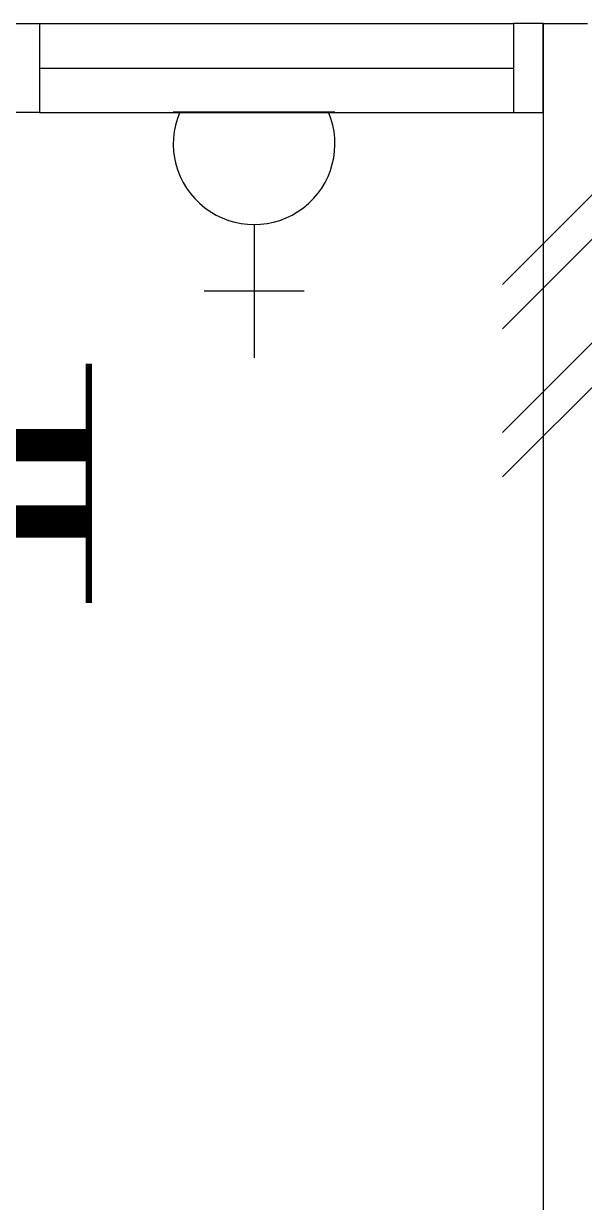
# Model space of a CAD drawing. Header units: inches. Extents: x -106706990 to 300603, y -86718466 to 1728185.
# Drawn here: x 44887 to 45834, y 38014 to 40004 of the extents above; entities that cross this region are included whole.
import ezdxf

# ---------------------------------------------------------------- set-up
doc = ezdxf.new("R2010")
doc.units = ezdxf.units.IN
doc.header["$MEASUREMENT"] = 0
doc.linetypes.add('HIDDEN', pattern=[0.375, 0.25, -0.125])
for name, color, linetype in [('A-WALL', 1, 'Continuous'), ('A-WIN', 9, 'Continuous'), ('A-WLH', 7, 'Continuous'), ('ELECT', 6, 'Continuous'), ('LAMP', 5, 'Continuous')]:
    doc.layers.add(name, color=color, linetype=linetype)

# ---------------------------------------------------------------- blocks, each defined once
blk = doc.blocks.new('A$C49831240')
at = {"layer": 'A-WLH', "color": 8}
for p, q in [((250, 575), (0, 325)), ((250, 500), (0, 250)), ((250, 325), (0, 75)), ((250, 250), (0, 0))]:
    blk.add_line(p, q, dxfattribs=at)
blk = doc.blocks.new('YBC 236')
at = {"layer": 'LAMP'}
for points, const_width in [([(-134681.8, 193808.3), (-134681.8, 193533.1)], 10.9), ([(-133371.4, 193808.3), (-133371.4, 193533.1)], 10.9), ([(-134681.8, 193670.7), (-133371.4, 193670.7)], 54.6), ([(-134681.8, 193679.4), (-134681.8, 193404.2)], 10.9), ([(-133371.4, 193679.4), (-133371.4, 193404.2)], 10.9), ([(-134681.8, 193541.8), (-133371.4, 193541.8)], 54.6)]:
    blk.add_lwpolyline(points, dxfattribs=dict(at, const_width=const_width))
blk = doc.blocks.new('*U229')
at = {"layer": 'LAMP'}
blk.add_blockref('YBC 236', (134026.6, -193606.2, -5.5), dxfattribs=at)
blk = doc.blocks.new('*U230')
at = {"layer": 'LAMP', "color": 0, "linetype": 'ByBlock', "lineweight": -2, "transparency": 16777216}
blk.add_blockref('*U229', (0, 2000), dxfattribs=at)
blk = doc.blocks.new('SOCKET')
at = {"layer": 'ELECT', "color": 6}
for p, q in [((15248.7, 25891.4), (15248.7, 26116.4)), ((15164.3, 26003.9), (15333.1, 26003.9)), ((15112.3, 25701.6), (15385.1, 25701.6))]:
    blk.add_line(p, q, dxfattribs=at)
blk.add_arc((15248.7, 25755), 136.4, 336.9763, 203.0237, dxfattribs=at)

msp = doc.modelspace()

# ---------------------------------------------------------------- linework, layer by layer
at = {"layer": 'A-WALL', "color": 8}
for p, q in [((45763.8, 40004.4), (45838.8, 40004.4)), ((45763.8, 39854.4), (45763.8, 36654.4))]:
    msp.add_line(p, q, dxfattribs=at)
at = {"layer": 'A-WALL', "color": 8, "linetype": 'Continuous', "ltscale": 900}
msp.add_line((45763.8, 40004.4), (45763.8, 39854.4), dxfattribs=at)
at = {"layer": 'A-WIN', "color": 8}
for p, q in [((44913.8, 40004.4), (45713.8, 40004.4)), ((44913.8, 39854.4), (45713.8, 39854.4))]:
    msp.add_line(p, q, dxfattribs=at)
at = {"layer": 'A-WIN', "color": 8, "linetype": 'Continuous', "ltscale": 300}
msp.add_line((44913.8, 39929.4), (45713.8, 39929.4), dxfattribs=at)
at = {"layer": 'A-WIN', "color": 8, "linetype": 'Continuous'}
for points in [[(44913.8, 39854.4), (44863.8, 39854.4), (44863.8, 40004.4), (44913.8, 40004.4)], [(45713.8, 39854.4), (45763.8, 39854.4), (45763.8, 40004.4), (45713.8, 40004.4)]]:
    msp.add_lwpolyline(points, close=True, dxfattribs=at)

# ---------------------------------------------------------------- block references
at = {"layer": 'A-WLH', "color": 8}
msp.add_blockref('A$C49831240', (45695.2, 39239.1), dxfattribs=at)
at = {"layer": 'ELECT', "color": 7, "linetype": 'HIDDEN', "rotation": 180}
msp.add_blockref('SOCKET', (60524.8, 65556.5), dxfattribs=at)
at = {"layer": 'LAMP', "color": 0}
msp.add_blockref('*U230', (44341.9, 37228.2, 5.5), dxfattribs=at)

doc.saveas('drawing.dxf')
